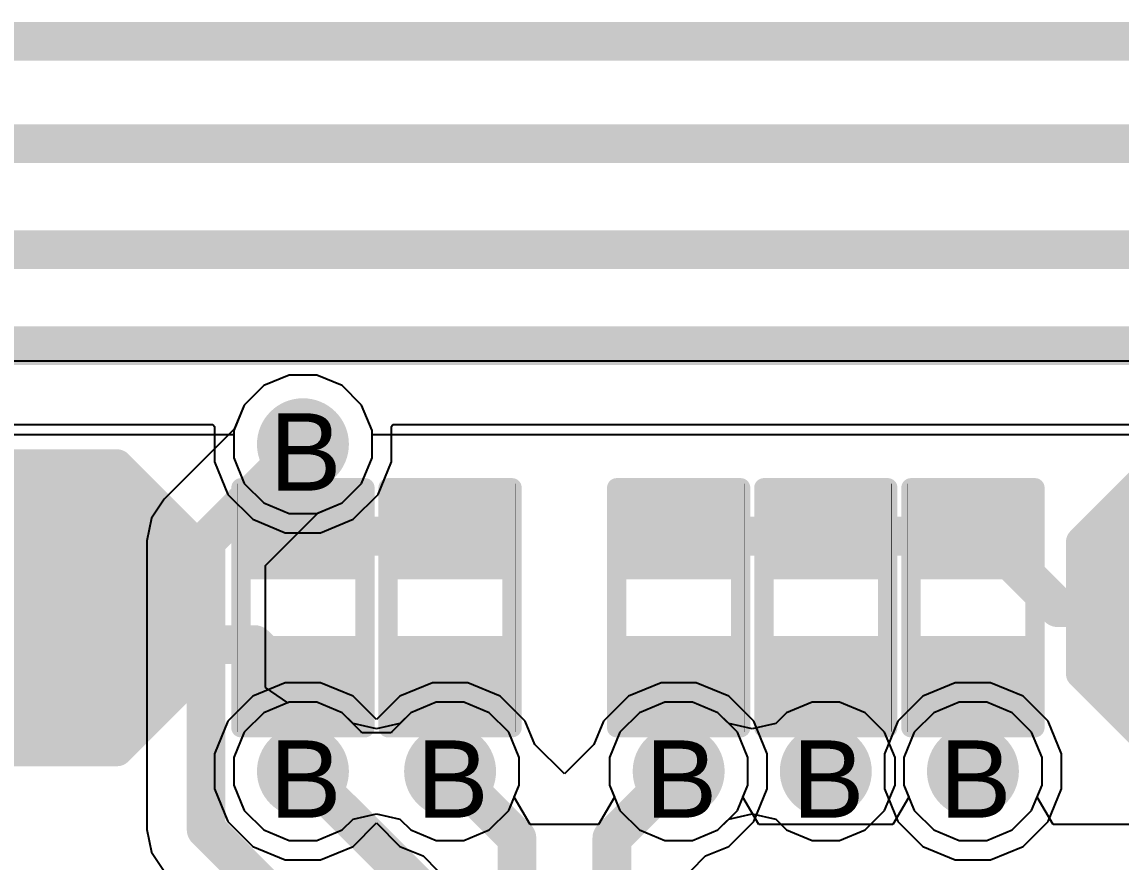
# Model space of a CAD drawing. Header units: inches. Extents: x 0 to 5379, y 0 to 5429.
# Drawn here: x 77.89 to 85.1, y 74.23 to 79.75 of the extents above; entities that cross this region are included whole.
import ezdxf

# ---------------------------------------------------------------- set-up
doc = ezdxf.new("R2010")
doc.units = ezdxf.units.IN
for name, color, linetype in [('Bottom Layer', 5, 'Continuous'), ('Bottom Solder', 6, 'Continuous'), ('Drill Drawing', 1, 'Continuous'), ('GND01', 16, 'Continuous'), ('GND02', 76, 'Continuous'), ('PWR', 156, 'Continuous'), ('SIG 01', 90, 'Continuous'), ('Top Layer', 1, 'Continuous'), ('Top Overlay', 2, 'Continuous'), ('Top Paste', 8, 'Continuous'), ('Top Solder', 216, 'Continuous'), ('Via Holes', 16, 'Continuous')]:
    doc.layers.add(name, color=color, linetype=linetype)
doc.styles.add('Arial', font='', dxfattribs={"height": 0.2})
doc.styles.get('Arial').set_extended_font_data('Arial')

# ---------------------------------------------------------------- blocks, each defined once
blk = doc.blocks.new('T__________181')
at = {"layer": 'Top Layer'}
blk.add_hatch(color=1, dxfattribs=at).paths.add_polyline_path([(0.381, 0.762), (-0.381, 0.762), (-0.762, 0.381), (-0.762, -0.381), (-0.381, -0.762), (0.381, -0.762), (0.762, -0.381), (0.762, 0.381)])
at = {"layer": 'Top Paste'}
blk.add_hatch(color=8, dxfattribs=at).paths.add_polyline_path([(0.381, 0.762), (-0.381, 0.762), (-0.762, 0.381), (-0.762, -0.381), (-0.381, -0.762), (0.381, -0.762), (0.762, -0.381), (0.762, 0.381)])
at = {"layer": 'Top Solder'}
blk.add_hatch(color=216, dxfattribs=at).paths.add_polyline_path([(0.4318, 0.8636), (-0.4318, 0.8636), (-0.8636, 0.4318), (-0.8636, -0.4318), (-0.4318, -0.8636), (0.4318, -0.8636), (0.8636, -0.4318), (0.8636, 0.4318)])
at = {"layer": 'Top Overlay'}
for points in [[(-0.9398, 0.4318, 0.2, 0.2, 0), (-0.4318, 0.9398, 0.2, 0.2, 0)], [(0.4318, 0.9398, 0.2, 0.2, 0), (-0.4318, 0.9398, 0.2, 0.2, 0)], [(0.9398, 0.4318, 0.2, 0.2, 0), (0.4318, 0.9398, 0.2, 0.2, 0)], [(-0.9398, -0.4318, 0.2, 0.2, 0), (-0.9398, 0.4318, 0.2, 0.2, 0)], [(0.9398, -0.4318, 0.2, 0.2, 0), (0.9398, 0.4318, 0.2, 0.2, 0)], [(-0.4318, -0.9398, 0.2, 0.2, 0), (-0.9398, -0.4318, 0.2, 0.2, 0)], [(0.4318, -0.9398, 0.2, 0.2, 0), (0.9398, -0.4318, 0.2, 0.2, 0)], [(0.4318, -0.9398, 0.2, 0.2, 0), (-0.4318, -0.9398, 0.2, 0.2, 0)]]:
    blk.add_lwpolyline(points, format="xyseb", dxfattribs=at)
for points in [[(-0.4818, 0.9398, 0.1, 0.1, 1), (-0.3818, 0.9398, 0.1, 0.1, 1)], [(-0.4818, 0.9398, 0.1, 0.1, 1), (-0.3818, 0.9398, 0.1, 0.1, 1)], [(0.3818, 0.9398, 0.1, 0.1, 1), (0.4818, 0.9398, 0.1, 0.1, 1)], [(0.3818, 0.9398, 0.1, 0.1, 1), (0.4818, 0.9398, 0.1, 0.1, 1)], [(-0.9898, 0.4318, 0.1, 0.1, 1), (-0.8898, 0.4318, 0.1, 0.1, 1)], [(-0.9898, 0.4318, 0.1, 0.1, 1), (-0.8898, 0.4318, 0.1, 0.1, 1)], [(0.8898, 0.4318, 0.1, 0.1, 1), (0.9898, 0.4318, 0.1, 0.1, 1)], [(0.8898, 0.4318, 0.1, 0.1, 1), (0.9898, 0.4318, 0.1, 0.1, 1)], [(-0.9898, -0.4318, 0.1, 0.1, 1), (-0.8898, -0.4318, 0.1, 0.1, 1)], [(-0.9898, -0.4318, 0.1, 0.1, 1), (-0.8898, -0.4318, 0.1, 0.1, 1)], [(0.8898, -0.4318, 0.1, 0.1, 1), (0.9898, -0.4318, 0.1, 0.1, 1)], [(0.8898, -0.4318, 0.1, 0.1, 1), (0.9898, -0.4318, 0.1, 0.1, 1)], [(-0.4818, -0.9398, 0.1, 0.1, 1), (-0.3818, -0.9398, 0.1, 0.1, 1)], [(-0.4818, -0.9398, 0.1, 0.1, 1), (-0.3818, -0.9398, 0.1, 0.1, 1)], [(0.3818, -0.9398, 0.1, 0.1, 1), (0.4818, -0.9398, 0.1, 0.1, 1)], [(0.3818, -0.9398, 0.1, 0.1, 1), (0.4818, -0.9398, 0.1, 0.1, 1)]]:
    blk.add_lwpolyline(points, format="xyseb", close=True, dxfattribs=at)
blk = doc.blocks.new('T__________183')
at = {"layer": 'Top Layer'}
blk.add_hatch(color=1, dxfattribs=at).paths.add_polyline_path([(0.381, 0.762), (-0.381, 0.762), (-0.762, 0.381), (-0.762, -0.381), (-0.381, -0.762), (0.381, -0.762), (0.762, -0.381), (0.762, 0.381)])
at = {"layer": 'Top Paste'}
blk.add_hatch(color=8, dxfattribs=at).paths.add_polyline_path([(0.381, 0.762), (-0.381, 0.762), (-0.762, 0.381), (-0.762, -0.381), (-0.381, -0.762), (0.381, -0.762), (0.762, -0.381), (0.762, 0.381)])
at = {"layer": 'Top Solder'}
blk.add_hatch(color=216, dxfattribs=at).paths.add_polyline_path([(0.4318, 0.8636), (-0.4318, 0.8636), (-0.8636, 0.4318), (-0.8636, -0.4318), (-0.4318, -0.8636), (0.4318, -0.8636), (0.8636, -0.4318), (0.8636, 0.4318)])
at = {"layer": 'Top Overlay'}
for points in [[(-0.4318, 0.9398, 0.2, 0.2, 0), (-0.9398, 0.4318, 0.2, 0.2, 0)], [(-0.4318, 0.9398, 0.2, 0.2, 0), (0.4318, 0.9398, 0.2, 0.2, 0)], [(0.4318, 0.9398, 0.2, 0.2, 0), (0.9398, 0.4318, 0.2, 0.2, 0)], [(-0.9398, 0.4318, 0.2, 0.2, 0), (-0.9398, -0.4318, 0.2, 0.2, 0)], [(0.9398, 0.4318, 0.2, 0.2, 0), (0.9398, -0.4318, 0.2, 0.2, 0)], [(-0.9398, -0.4318, 0.2, 0.2, 0), (-0.4318, -0.9398, 0.2, 0.2, 0)], [(0.9398, -0.4318, 0.2, 0.2, 0), (0.4318, -0.9398, 0.2, 0.2, 0)], [(-0.4318, -0.9398, 0.2, 0.2, 0), (0.4318, -0.9398, 0.2, 0.2, 0)]]:
    blk.add_lwpolyline(points, format="xyseb", dxfattribs=at)
for points in [[(-0.4818, 0.9398, 0.1, 0.1, 1), (-0.3818, 0.9398, 0.1, 0.1, 1)], [(-0.4818, 0.9398, 0.1, 0.1, 1), (-0.3818, 0.9398, 0.1, 0.1, 1)], [(0.3818, 0.9398, 0.1, 0.1, 1), (0.4818, 0.9398, 0.1, 0.1, 1)], [(0.3818, 0.9398, 0.1, 0.1, 1), (0.4818, 0.9398, 0.1, 0.1, 1)], [(-0.9898, 0.4318, 0.1, 0.1, 1), (-0.8898, 0.4318, 0.1, 0.1, 1)], [(-0.9898, 0.4318, 0.1, 0.1, 1), (-0.8898, 0.4318, 0.1, 0.1, 1)], [(0.8898, 0.4318, 0.1, 0.1, 1), (0.9898, 0.4318, 0.1, 0.1, 1)], [(0.8898, 0.4318, 0.1, 0.1, 1), (0.9898, 0.4318, 0.1, 0.1, 1)], [(-0.9898, -0.4318, 0.1, 0.1, 1), (-0.8898, -0.4318, 0.1, 0.1, 1)], [(-0.9898, -0.4318, 0.1, 0.1, 1), (-0.8898, -0.4318, 0.1, 0.1, 1)], [(0.8898, -0.4318, 0.1, 0.1, 1), (0.9898, -0.4318, 0.1, 0.1, 1)], [(0.8898, -0.4318, 0.1, 0.1, 1), (0.9898, -0.4318, 0.1, 0.1, 1)], [(-0.4818, -0.9398, 0.1, 0.1, 1), (-0.3818, -0.9398, 0.1, 0.1, 1)], [(-0.4818, -0.9398, 0.1, 0.1, 1), (-0.3818, -0.9398, 0.1, 0.1, 1)], [(0.3818, -0.9398, 0.1, 0.1, 1), (0.4818, -0.9398, 0.1, 0.1, 1)], [(0.3818, -0.9398, 0.1, 0.1, 1), (0.4818, -0.9398, 0.1, 0.1, 1)]]:
    blk.add_lwpolyline(points, format="xyseb", close=True, dxfattribs=at)
blk = doc.blocks.new('R___0402_631')
at = {"layer": 'Top Layer'}
for points in [[(-0.6985, -0.3175), (-0.6985, 0.3175), (-0.2413, 0.3175), (-0.2413, -0.3175)], [(0.2413, -0.3175), (0.2413, 0.3175), (0.6985, 0.3175), (0.6985, -0.3175)]]:
    blk.add_hatch(color=1, dxfattribs=at).paths.add_polyline_path(points)
at = {"layer": 'Top Paste'}
for points in [[(-0.6985, -0.3175), (-0.6985, 0.3175), (-0.2413, 0.3175), (-0.2413, -0.3175)], [(0.2413, -0.3175), (0.2413, 0.3175), (0.6985, 0.3175), (0.6985, -0.3175)]]:
    blk.add_hatch(color=8, dxfattribs=at).paths.add_polyline_path(points)
at = {"layer": 'Top Solder'}
for points in [[(-0.7535, -0.3725), (-0.7535, 0.3725), (-0.1863, 0.3725), (-0.1863, -0.3725)], [(0.1863, -0.3725), (0.1863, 0.3725), (0.7535, 0.3725), (0.7535, -0.3725)]]:
    blk.add_hatch(color=216, dxfattribs=at).paths.add_polyline_path(points)
at = {"layer": 'Top Overlay'}
for points in [[(-0.7874, -0.4064, 0.127, 0.127, 0), (-0.7874, 0.4064, 0.127, 0.127, 0)], [(0.7874, 0.4064, 0.127, 0.127, 0), (-0.7874, 0.4064, 0.127, 0.127, 0)], [(0.7874, -0.4064, 0.127, 0.127, 0), (0.7874, 0.4064, 0.127, 0.127, 0)], [(0.7874, -0.4064, 0.127, 0.127, 0), (-0.7874, -0.4064, 0.127, 0.127, 0)], [(0.8128, -0.4318, 0.00323, 0.00323, 0), (-0.8128, -0.4318, 0.00323, 0.00323, 0)]]:
    blk.add_lwpolyline(points, format="xyseb", dxfattribs=at)
for points in [[(-0.8191, 0.4064, 0.0635, 0.0635, 1), (-0.7556, 0.4064, 0.0635, 0.0635, 1)], [(-0.8191, 0.4064, 0.0635, 0.0635, 1), (-0.7556, 0.4064, 0.0635, 0.0635, 1)], [(0.7556, 0.4064, 0.0635, 0.0635, 1), (0.8191, 0.4064, 0.0635, 0.0635, 1)], [(0.7556, 0.4064, 0.0635, 0.0635, 1), (0.8191, 0.4064, 0.0635, 0.0635, 1)], [(-0.8191, -0.4064, 0.0635, 0.0635, 1), (-0.7556, -0.4064, 0.0635, 0.0635, 1)], [(-0.8191, -0.4064, 0.0635, 0.0635, 1), (-0.7556, -0.4064, 0.0635, 0.0635, 1)], [(0.7556, -0.4064, 0.0635, 0.0635, 1), (0.8191, -0.4064, 0.0635, 0.0635, 1)], [(0.7556, -0.4064, 0.0635, 0.0635, 1), (0.8191, -0.4064, 0.0635, 0.0635, 1)], [(-0.8136, -0.4318, 0.00161, 0.00161, 1), (-0.812, -0.4318, 0.00161, 0.00161, 1)], [(0.812, -0.4318, 0.00161, 0.00161, 1), (0.8136, -0.4318, 0.00161, 0.00161, 1)]]:
    blk.add_lwpolyline(points, format="xyseb", close=True, dxfattribs=at)
blk = doc.blocks.new('R___0402_632')
at = {"layer": 'Top Layer'}
for points in [[(-0.6985, -0.3175), (-0.6985, 0.3175), (-0.2413, 0.3175), (-0.2413, -0.3175)], [(0.2413, -0.3175), (0.2413, 0.3175), (0.6985, 0.3175), (0.6985, -0.3175)]]:
    blk.add_hatch(color=1, dxfattribs=at).paths.add_polyline_path(points)
at = {"layer": 'Top Paste'}
for points in [[(-0.6985, -0.3175), (-0.6985, 0.3175), (-0.2413, 0.3175), (-0.2413, -0.3175)], [(0.2413, -0.3175), (0.2413, 0.3175), (0.6985, 0.3175), (0.6985, -0.3175)]]:
    blk.add_hatch(color=8, dxfattribs=at).paths.add_polyline_path(points)
at = {"layer": 'Top Solder'}
for points in [[(-0.7535, -0.3725), (-0.7535, 0.3725), (-0.1863, 0.3725), (-0.1863, -0.3725)], [(0.1863, -0.3725), (0.1863, 0.3725), (0.7535, 0.3725), (0.7535, -0.3725)]]:
    blk.add_hatch(color=216, dxfattribs=at).paths.add_polyline_path(points)
at = {"layer": 'Top Overlay'}
for points in [[(-0.7874, 0.4064, 0.127, 0.127, 0), (-0.7874, -0.4064, 0.127, 0.127, 0)], [(-0.7874, 0.4064, 0.127, 0.127, 0), (0.7874, 0.4064, 0.127, 0.127, 0)], [(0.7874, 0.4064, 0.127, 0.127, 0), (0.7874, -0.4064, 0.127, 0.127, 0)], [(-0.7874, -0.4064, 0.127, 0.127, 0), (0.7874, -0.4064, 0.127, 0.127, 0)], [(-0.8128, -0.4318, 0.00323, 0.00323, 0), (0.8128, -0.4318, 0.00323, 0.00323, 0)]]:
    blk.add_lwpolyline(points, format="xyseb", dxfattribs=at)
for points in [[(-0.8191, 0.4064, 0.0635, 0.0635, 1), (-0.7556, 0.4064, 0.0635, 0.0635, 1)], [(-0.8191, 0.4064, 0.0635, 0.0635, 1), (-0.7556, 0.4064, 0.0635, 0.0635, 1)], [(0.7556, 0.4064, 0.0635, 0.0635, 1), (0.8191, 0.4064, 0.0635, 0.0635, 1)], [(0.7556, 0.4064, 0.0635, 0.0635, 1), (0.8191, 0.4064, 0.0635, 0.0635, 1)], [(-0.8191, -0.4064, 0.0635, 0.0635, 1), (-0.7556, -0.4064, 0.0635, 0.0635, 1)], [(-0.8191, -0.4064, 0.0635, 0.0635, 1), (-0.7556, -0.4064, 0.0635, 0.0635, 1)], [(0.7556, -0.4064, 0.0635, 0.0635, 1), (0.8191, -0.4064, 0.0635, 0.0635, 1)], [(0.7556, -0.4064, 0.0635, 0.0635, 1), (0.8191, -0.4064, 0.0635, 0.0635, 1)], [(-0.8136, -0.4318, 0.00161, 0.00161, 1), (-0.812, -0.4318, 0.00161, 0.00161, 1)], [(0.812, -0.4318, 0.00161, 0.00161, 1), (0.8136, -0.4318, 0.00161, 0.00161, 1)]]:
    blk.add_lwpolyline(points, format="xyseb", close=True, dxfattribs=at)
blk = doc.blocks.new('R___0402_637')
at = {"layer": 'Top Layer'}
for points in [[(-0.6985, -0.3175), (-0.6985, 0.3175), (-0.2413, 0.3175), (-0.2413, -0.3175)], [(0.2413, -0.3175), (0.2413, 0.3175), (0.6985, 0.3175), (0.6985, -0.3175)]]:
    blk.add_hatch(color=1, dxfattribs=at).paths.add_polyline_path(points)
at = {"layer": 'Top Paste'}
for points in [[(-0.6985, -0.3175), (-0.6985, 0.3175), (-0.2413, 0.3175), (-0.2413, -0.3175)], [(0.2413, -0.3175), (0.2413, 0.3175), (0.6985, 0.3175), (0.6985, -0.3175)]]:
    blk.add_hatch(color=8, dxfattribs=at).paths.add_polyline_path(points)
at = {"layer": 'Top Solder'}
for points in [[(-0.7535, -0.3725), (-0.7535, 0.3725), (-0.1863, 0.3725), (-0.1863, -0.3725)], [(0.1863, -0.3725), (0.1863, 0.3725), (0.7535, 0.3725), (0.7535, -0.3725)]]:
    blk.add_hatch(color=216, dxfattribs=at).paths.add_polyline_path(points)
at = {"layer": 'Top Overlay'}
for points in [[(-0.7874, 0.4064, 0.127, 0.127, 0), (-0.7874, -0.4064, 0.127, 0.127, 0)], [(-0.7874, 0.4064, 0.127, 0.127, 0), (0.7874, 0.4064, 0.127, 0.127, 0)], [(0.7874, 0.4064, 0.127, 0.127, 0), (0.7874, -0.4064, 0.127, 0.127, 0)], [(-0.7874, -0.4064, 0.127, 0.127, 0), (0.7874, -0.4064, 0.127, 0.127, 0)], [(-0.8128, -0.4318, 0.00323, 0.00323, 0), (0.8128, -0.4318, 0.00323, 0.00323, 0)]]:
    blk.add_lwpolyline(points, format="xyseb", dxfattribs=at)
for points in [[(-0.8191, 0.4064, 0.0635, 0.0635, 1), (-0.7556, 0.4064, 0.0635, 0.0635, 1)], [(-0.8191, 0.4064, 0.0635, 0.0635, 1), (-0.7556, 0.4064, 0.0635, 0.0635, 1)], [(0.7556, 0.4064, 0.0635, 0.0635, 1), (0.8191, 0.4064, 0.0635, 0.0635, 1)], [(0.7556, 0.4064, 0.0635, 0.0635, 1), (0.8191, 0.4064, 0.0635, 0.0635, 1)], [(-0.8191, -0.4064, 0.0635, 0.0635, 1), (-0.7556, -0.4064, 0.0635, 0.0635, 1)], [(-0.8191, -0.4064, 0.0635, 0.0635, 1), (-0.7556, -0.4064, 0.0635, 0.0635, 1)], [(0.7556, -0.4064, 0.0635, 0.0635, 1), (0.8191, -0.4064, 0.0635, 0.0635, 1)], [(0.7556, -0.4064, 0.0635, 0.0635, 1), (0.8191, -0.4064, 0.0635, 0.0635, 1)], [(-0.8136, -0.4318, 0.00161, 0.00161, 1), (-0.812, -0.4318, 0.00161, 0.00161, 1)], [(0.812, -0.4318, 0.00161, 0.00161, 1), (0.8136, -0.4318, 0.00161, 0.00161, 1)]]:
    blk.add_lwpolyline(points, format="xyseb", close=True, dxfattribs=at)
blk = doc.blocks.new('R___0402_641')
at = {"layer": 'Top Layer'}
for points in [[(-0.6985, -0.3175), (-0.6985, 0.3175), (-0.2413, 0.3175), (-0.2413, -0.3175)], [(0.2413, -0.3175), (0.2413, 0.3175), (0.6985, 0.3175), (0.6985, -0.3175)]]:
    blk.add_hatch(color=1, dxfattribs=at).paths.add_polyline_path(points)
at = {"layer": 'Top Paste'}
for points in [[(-0.6985, -0.3175), (-0.6985, 0.3175), (-0.2413, 0.3175), (-0.2413, -0.3175)], [(0.2413, -0.3175), (0.2413, 0.3175), (0.6985, 0.3175), (0.6985, -0.3175)]]:
    blk.add_hatch(color=8, dxfattribs=at).paths.add_polyline_path(points)
at = {"layer": 'Top Solder'}
for points in [[(-0.7535, -0.3725), (-0.7535, 0.3725), (-0.1863, 0.3725), (-0.1863, -0.3725)], [(0.1863, -0.3725), (0.1863, 0.3725), (0.7535, 0.3725), (0.7535, -0.3725)]]:
    blk.add_hatch(color=216, dxfattribs=at).paths.add_polyline_path(points)
at = {"layer": 'Top Overlay'}
for points in [[(-0.7874, 0.4064, 0.127, 0.127, 0), (-0.7874, -0.4064, 0.127, 0.127, 0)], [(-0.7874, 0.4064, 0.127, 0.127, 0), (0.7874, 0.4064, 0.127, 0.127, 0)], [(0.7874, 0.4064, 0.127, 0.127, 0), (0.7874, -0.4064, 0.127, 0.127, 0)], [(-0.7874, -0.4064, 0.127, 0.127, 0), (0.7874, -0.4064, 0.127, 0.127, 0)], [(-0.8128, -0.4318, 0.00323, 0.00323, 0), (0.8128, -0.4318, 0.00323, 0.00323, 0)]]:
    blk.add_lwpolyline(points, format="xyseb", dxfattribs=at)
for points in [[(-0.8191, 0.4064, 0.0635, 0.0635, 1), (-0.7556, 0.4064, 0.0635, 0.0635, 1)], [(-0.8191, 0.4064, 0.0635, 0.0635, 1), (-0.7556, 0.4064, 0.0635, 0.0635, 1)], [(0.7556, 0.4064, 0.0635, 0.0635, 1), (0.8191, 0.4064, 0.0635, 0.0635, 1)], [(0.7556, 0.4064, 0.0635, 0.0635, 1), (0.8191, 0.4064, 0.0635, 0.0635, 1)], [(-0.8191, -0.4064, 0.0635, 0.0635, 1), (-0.7556, -0.4064, 0.0635, 0.0635, 1)], [(-0.8191, -0.4064, 0.0635, 0.0635, 1), (-0.7556, -0.4064, 0.0635, 0.0635, 1)], [(0.7556, -0.4064, 0.0635, 0.0635, 1), (0.8191, -0.4064, 0.0635, 0.0635, 1)], [(0.7556, -0.4064, 0.0635, 0.0635, 1), (0.8191, -0.4064, 0.0635, 0.0635, 1)], [(-0.8136, -0.4318, 0.00161, 0.00161, 1), (-0.812, -0.4318, 0.00161, 0.00161, 1)], [(0.812, -0.4318, 0.00161, 0.00161, 1), (0.8136, -0.4318, 0.00161, 0.00161, 1)]]:
    blk.add_lwpolyline(points, format="xyseb", close=True, dxfattribs=at)
blk = doc.blocks.new('R___0402_643')
at = {"layer": 'Top Layer'}
for points in [[(-0.6985, -0.3175), (-0.6985, 0.3175), (-0.2413, 0.3175), (-0.2413, -0.3175)], [(0.2413, -0.3175), (0.2413, 0.3175), (0.6985, 0.3175), (0.6985, -0.3175)]]:
    blk.add_hatch(color=1, dxfattribs=at).paths.add_polyline_path(points)
at = {"layer": 'Top Paste'}
for points in [[(-0.6985, -0.3175), (-0.6985, 0.3175), (-0.2413, 0.3175), (-0.2413, -0.3175)], [(0.2413, -0.3175), (0.2413, 0.3175), (0.6985, 0.3175), (0.6985, -0.3175)]]:
    blk.add_hatch(color=8, dxfattribs=at).paths.add_polyline_path(points)
at = {"layer": 'Top Solder'}
for points in [[(-0.7535, -0.3725), (-0.7535, 0.3725), (-0.1863, 0.3725), (-0.1863, -0.3725)], [(0.1863, -0.3725), (0.1863, 0.3725), (0.7535, 0.3725), (0.7535, -0.3725)]]:
    blk.add_hatch(color=216, dxfattribs=at).paths.add_polyline_path(points)
at = {"layer": 'Top Overlay'}
for points in [[(-0.7874, -0.4064, 0.127, 0.127, 0), (-0.7874, 0.4064, 0.127, 0.127, 0)], [(0.7874, 0.4064, 0.127, 0.127, 0), (-0.7874, 0.4064, 0.127, 0.127, 0)], [(0.7874, -0.4064, 0.127, 0.127, 0), (0.7874, 0.4064, 0.127, 0.127, 0)], [(0.7874, -0.4064, 0.127, 0.127, 0), (-0.7874, -0.4064, 0.127, 0.127, 0)], [(0.8128, -0.4318, 0.00323, 0.00323, 0), (-0.8128, -0.4318, 0.00323, 0.00323, 0)]]:
    blk.add_lwpolyline(points, format="xyseb", dxfattribs=at)
for points in [[(-0.8191, 0.4064, 0.0635, 0.0635, 1), (-0.7556, 0.4064, 0.0635, 0.0635, 1)], [(-0.8191, 0.4064, 0.0635, 0.0635, 1), (-0.7556, 0.4064, 0.0635, 0.0635, 1)], [(0.7556, 0.4064, 0.0635, 0.0635, 1), (0.8191, 0.4064, 0.0635, 0.0635, 1)], [(0.7556, 0.4064, 0.0635, 0.0635, 1), (0.8191, 0.4064, 0.0635, 0.0635, 1)], [(-0.8191, -0.4064, 0.0635, 0.0635, 1), (-0.7556, -0.4064, 0.0635, 0.0635, 1)], [(-0.8191, -0.4064, 0.0635, 0.0635, 1), (-0.7556, -0.4064, 0.0635, 0.0635, 1)], [(0.7556, -0.4064, 0.0635, 0.0635, 1), (0.8191, -0.4064, 0.0635, 0.0635, 1)], [(0.7556, -0.4064, 0.0635, 0.0635, 1), (0.8191, -0.4064, 0.0635, 0.0635, 1)], [(-0.8136, -0.4318, 0.00161, 0.00161, 1), (-0.812, -0.4318, 0.00161, 0.00161, 1)], [(0.812, -0.4318, 0.00161, 0.00161, 1), (0.8136, -0.4318, 0.00161, 0.00161, 1)]]:
    blk.add_lwpolyline(points, format="xyseb", close=True, dxfattribs=at)

msp = doc.modelspace()

# ---------------------------------------------------------------- hatches: boundary and pattern name
at = {"layer": 'Bottom Layer'}
h = msp.add_hatch(color=5, dxfattribs=at)
edge = h.paths.add_edge_path()
edge.add_arc((79.7306, 76.9752), 0.2, 0, 360)
h = msp.add_hatch(color=5, dxfattribs=at)
edge = h.paths.add_edge_path()
edge.add_arc((79.7306, 74.8284), 0.2, 0, 360)
h = msp.add_hatch(color=5, dxfattribs=at)
edge = h.paths.add_edge_path()
edge.add_arc((80.6958, 74.8284), 0.2, 0, 360)
h = msp.add_hatch(color=5, dxfattribs=at)
edge = h.paths.add_edge_path()
edge.add_arc((82.1954, 74.8284), 0.2, 0, 360)
h = msp.add_hatch(color=5, dxfattribs=at)
edge = h.paths.add_edge_path()
edge.add_arc((83.1606, 74.8284), 0.2, 0, 360)
h = msp.add_hatch(color=5, dxfattribs=at)
edge = h.paths.add_edge_path()
edge.add_arc((84.1258, 74.8284), 0.2, 0, 360)
at = {"layer": 'Bottom Solder'}
h = msp.add_hatch(color=6, dxfattribs=at)
edge = h.paths.add_edge_path()
edge.add_arc((79.7306, 76.9752), 0.3016, 0, 360)
h = msp.add_hatch(color=6, dxfattribs=at)
edge = h.paths.add_edge_path()
edge.add_arc((79.7306, 74.8284), 0.3016, 0, 360)
h = msp.add_hatch(color=6, dxfattribs=at)
edge = h.paths.add_edge_path()
edge.add_arc((80.6958, 74.8284), 0.3016, 0, 360)
h = msp.add_hatch(color=6, dxfattribs=at)
edge = h.paths.add_edge_path()
edge.add_arc((82.1954, 74.8284), 0.3016, 0, 360)
h = msp.add_hatch(color=6, dxfattribs=at)
edge = h.paths.add_edge_path()
edge.add_arc((83.1606, 74.8284), 0.3016, 0, 360)
h = msp.add_hatch(color=6, dxfattribs=at)
edge = h.paths.add_edge_path()
edge.add_arc((84.1258, 74.8284), 0.3016, 0, 360)
at = {"layer": 'GND01'}
h = msp.add_hatch(color=16, dxfattribs=at)
edge = h.paths.add_edge_path()
edge.add_arc((79.7306, 76.9752), 0.2, 0, 360)
h = msp.add_hatch(color=16, dxfattribs=at)
edge = h.paths.add_edge_path()
edge.add_arc((79.7306, 74.8284), 0.2, 0, 360)
h = msp.add_hatch(color=16, dxfattribs=at)
edge = h.paths.add_edge_path()
edge.add_arc((80.6958, 74.8284), 0.2, 0, 360)
h = msp.add_hatch(color=16, dxfattribs=at)
edge = h.paths.add_edge_path()
edge.add_arc((82.1954, 74.8284), 0.2, 0, 360)
h = msp.add_hatch(color=16, dxfattribs=at)
edge = h.paths.add_edge_path()
edge.add_arc((83.1606, 74.8284), 0.2, 0, 360)
h = msp.add_hatch(color=16, dxfattribs=at)
edge = h.paths.add_edge_path()
edge.add_arc((84.1258, 74.8284), 0.2, 0, 360)
at = {"layer": 'GND02'}
h = msp.add_hatch(color=76, dxfattribs=at)
edge = h.paths.add_edge_path()
edge.add_arc((79.7306, 76.9752), 0.2, 0, 360)
h = msp.add_hatch(color=76, dxfattribs=at)
edge = h.paths.add_edge_path()
edge.add_arc((79.7306, 74.8284), 0.2, 0, 360)
h = msp.add_hatch(color=76, dxfattribs=at)
edge = h.paths.add_edge_path()
edge.add_arc((80.6958, 74.8284), 0.2, 0, 360)
h = msp.add_hatch(color=76, dxfattribs=at)
edge = h.paths.add_edge_path()
edge.add_arc((82.1954, 74.8284), 0.2, 0, 360)
h = msp.add_hatch(color=76, dxfattribs=at)
edge = h.paths.add_edge_path()
edge.add_arc((83.1606, 74.8284), 0.2, 0, 360)
h = msp.add_hatch(color=76, dxfattribs=at)
edge = h.paths.add_edge_path()
edge.add_arc((84.1258, 74.8284), 0.2, 0, 360)
at = {"layer": 'PWR'}
h = msp.add_hatch(color=156, dxfattribs=at)
edge = h.paths.add_edge_path()
edge.add_arc((79.7306, 76.9752), 0.2, 0, 360)
h = msp.add_hatch(color=156, dxfattribs=at)
edge = h.paths.add_edge_path()
edge.add_arc((79.7306, 74.8284), 0.2, 0, 360)
h = msp.add_hatch(color=156, dxfattribs=at)
edge = h.paths.add_edge_path()
edge.add_arc((80.6958, 74.8284), 0.2, 0, 360)
h = msp.add_hatch(color=156, dxfattribs=at)
edge = h.paths.add_edge_path()
edge.add_arc((82.1954, 74.8284), 0.2, 0, 360)
h = msp.add_hatch(color=156, dxfattribs=at)
edge = h.paths.add_edge_path()
edge.add_arc((83.1606, 74.8284), 0.2, 0, 360)
h = msp.add_hatch(color=156, dxfattribs=at)
edge = h.paths.add_edge_path()
edge.add_arc((84.1258, 74.8284), 0.2, 0, 360)
at = {"layer": 'SIG 01'}
h = msp.add_hatch(color=90, dxfattribs=at)
edge = h.paths.add_edge_path()
edge.add_arc((79.7306, 76.9752), 0.2, 0, 360)
h = msp.add_hatch(color=90, dxfattribs=at)
edge = h.paths.add_edge_path()
edge.add_arc((79.7306, 74.8284), 0.2, 0, 360)
h = msp.add_hatch(color=90, dxfattribs=at)
edge = h.paths.add_edge_path()
edge.add_arc((80.6958, 74.8284), 0.2, 0, 360)
h = msp.add_hatch(color=90, dxfattribs=at)
edge = h.paths.add_edge_path()
edge.add_arc((82.1954, 74.8284), 0.2, 0, 360)
h = msp.add_hatch(color=90, dxfattribs=at)
edge = h.paths.add_edge_path()
edge.add_arc((83.1606, 74.8284), 0.2, 0, 360)
h = msp.add_hatch(color=90, dxfattribs=at)
edge = h.paths.add_edge_path()
edge.add_arc((84.1258, 74.8284), 0.2, 0, 360)
at = {"layer": 'Top Layer'}
h = msp.add_hatch(color=1, dxfattribs=at)
edge = h.paths.add_edge_path()
edge.add_arc((79.7306, 76.9752), 0.2, 0, 360)
h = msp.add_hatch(color=1, dxfattribs=at)
edge = h.paths.add_edge_path()
edge.add_arc((79.7306, 74.8284), 0.2, 0, 360)
h = msp.add_hatch(color=1, dxfattribs=at)
edge = h.paths.add_edge_path()
edge.add_arc((80.6958, 74.8284), 0.2, 0, 360)
h = msp.add_hatch(color=1, dxfattribs=at)
edge = h.paths.add_edge_path()
edge.add_arc((82.1954, 74.8284), 0.2, 0, 360)
h = msp.add_hatch(color=1, dxfattribs=at)
edge = h.paths.add_edge_path()
edge.add_arc((83.1606, 74.8284), 0.2, 0, 360)
h = msp.add_hatch(color=1, dxfattribs=at)
edge = h.paths.add_edge_path()
edge.add_arc((84.1258, 74.8284), 0.2, 0, 360)
at = {"layer": 'Top Solder'}
h = msp.add_hatch(color=216, dxfattribs=at)
edge = h.paths.add_edge_path()
edge.add_arc((79.7306, 76.9752), 0.3016, 0, 360)
h = msp.add_hatch(color=216, dxfattribs=at)
edge = h.paths.add_edge_path()
edge.add_arc((79.7306, 74.8284), 0.3016, 0, 360)
h = msp.add_hatch(color=216, dxfattribs=at)
edge = h.paths.add_edge_path()
edge.add_arc((80.6958, 74.8284), 0.3016, 0, 360)
h = msp.add_hatch(color=216, dxfattribs=at)
edge = h.paths.add_edge_path()
edge.add_arc((82.1954, 74.8284), 0.3016, 0, 360)
h = msp.add_hatch(color=216, dxfattribs=at)
edge = h.paths.add_edge_path()
edge.add_arc((83.1606, 74.8284), 0.3016, 0, 360)
h = msp.add_hatch(color=216, dxfattribs=at)
edge = h.paths.add_edge_path()
edge.add_arc((84.1258, 74.8284), 0.3016, 0, 360)
at = {"layer": 'Via Holes'}
h = msp.add_hatch(color=7, dxfattribs=at)
edge = h.paths.add_edge_path()
edge.add_arc((79.7306, 76.9752), 0.1, 0, 360)
h = msp.add_hatch(color=7, dxfattribs=at)
edge = h.paths.add_edge_path()
edge.add_arc((79.7306, 74.8284), 0.1, 0, 360)
h = msp.add_hatch(color=7, dxfattribs=at)
edge = h.paths.add_edge_path()
edge.add_arc((80.6958, 74.8284), 0.1, 0, 360)
h = msp.add_hatch(color=7, dxfattribs=at)
edge = h.paths.add_edge_path()
edge.add_arc((82.1954, 74.8284), 0.1, 0, 360)
h = msp.add_hatch(color=7, dxfattribs=at)
edge = h.paths.add_edge_path()
edge.add_arc((83.1606, 74.8284), 0.1, 0, 360)
h = msp.add_hatch(color=7, dxfattribs=at)
edge = h.paths.add_edge_path()
edge.add_arc((84.1258, 74.8284), 0.1, 0, 360)

# ---------------------------------------------------------------- linework, layer by layer
at = {"layer": 'Bottom Layer'}
for p, q in [((79.4734, 77.3601), (79.3457, 77.2324)), ((79.6403, 77.4292), (79.4734, 77.3601)), ((79.8209, 77.4292), (79.6403, 77.4292)), ((79.9878, 77.3601), (79.8209, 77.4292)), ((80.1155, 77.2324), (79.9878, 77.3601)), ((79.3457, 77.2324), (79.2802, 77.0742)), ((80.1846, 77.0655), (80.1155, 77.2324)), ((79.2802, 77.0742), (78.8209, 76.6149)), ((80.1846, 76.8849), (80.1846, 77.0655)), ((80.1155, 76.718), (80.1846, 76.8849)), ((79.9878, 76.5903), (80.1155, 76.718)), ((78.8209, 76.6149), (78.7367, 76.4889)), ((79.8296, 76.5248), (79.9878, 76.5903)), ((79.4841, 76.1793), (79.8296, 76.5248)), ((78.7367, 76.4889), (78.7071, 76.3402)), ((78.7071, 76.3402), (78.7071, 74.4474)), ((79.4841, 75.3777), (79.4841, 76.1793)), ((79.6319, 75.2789), (79.4841, 75.3777)), ((79.6403, 75.2824), (79.6319, 75.2789)), ((79.8209, 75.2824), (79.6403, 75.2824)), ((79.9878, 75.2133), (79.8209, 75.2824)), ((80.6055, 75.2824), (80.4386, 75.2133)), ((80.7861, 75.2824), (80.6055, 75.2824)), ((80.953, 75.2133), (80.7861, 75.2824)), ((82.1051, 75.2824), (81.9382, 75.2133)), ((82.2857, 75.2824), (82.1051, 75.2824)), ((82.4526, 75.2133), (82.2857, 75.2824)), ((84.0355, 75.2824), (83.8686, 75.2133)), ((84.2161, 75.2824), (84.0355, 75.2824)), ((84.383, 75.2133), (84.2161, 75.2824)), ((80.1155, 75.0856), (79.9878, 75.2133)), ((80.4386, 75.2133), (80.3109, 75.0856)), ((81.0807, 75.0856), (80.953, 75.2133)), ((81.9382, 75.2133), (81.8105, 75.0856)), ((82.5803, 75.0856), (82.4526, 75.2133)), ((83.8686, 75.2133), (83.7409, 75.0856)), ((84.5107, 75.0856), (84.383, 75.2133)), ((80.117, 75.082), (80.1155, 75.0856)), ((80.3094, 75.082), (80.117, 75.082)), ((80.3109, 75.0856), (80.3094, 75.082)), ((81.1498, 74.9187), (81.0807, 75.0856)), ((81.8105, 75.0856), (81.7414, 74.9187)), ((82.6494, 74.9187), (82.5803, 75.0856)), ((83.7409, 75.0856), (83.6718, 74.9187)), ((84.5798, 74.9187), (84.5107, 75.0856)), ((81.1498, 74.7381), (81.1498, 74.9187)), ((81.7414, 74.9187), (81.7414, 74.7381)), ((82.6494, 74.7381), (82.6494, 74.9187)), ((83.6718, 74.9187), (83.6718, 74.7381)), ((84.5798, 74.7381), (84.5798, 74.9187)), ((81.1167, 74.6581), (81.1498, 74.7381)), ((81.7414, 74.7381), (81.7746, 74.6581)), ((82.6163, 74.6581), (82.6494, 74.7381)), ((83.6718, 74.7381), (83.705, 74.6581)), ((84.5467, 74.6581), (84.5798, 74.7381)), ((81.222, 74.4803), (81.1167, 74.6581)), ((81.7746, 74.6581), (81.6692, 74.4803)), ((82.7216, 74.4803), (82.6163, 74.6581)), ((83.705, 74.6581), (83.5996, 74.4803)), ((84.652, 74.4803), (84.5467, 74.6581)), ((81.6692, 74.4803), (81.222, 74.4803)), ((83.5996, 74.4803), (82.7216, 74.4803)), ((85.2496, 74.4803), (84.652, 74.4803)), ((78.7071, 74.4474), (78.7367, 74.2987)), ((78.7367, 74.2987), (78.8209, 74.1727))]:
    msp.add_line(p, q, dxfattribs=at)
for points in [[(79.0956, 76.3402, 0.254, 0.254, 0), (79.7306, 76.9752, 0.254, 0.254, 0)], [(79.0956, 74.4474, 0.254, 0.254, 0), (79.0956, 76.3402, 0.254, 0.254, 0)], [(79.7306, 74.8284, 0.254, 0.254, 0), (80.4672, 74.0918, 0.254, 0.254, 0)], [(79.0956, 74.4474, 0.254, 0.254, 0), (80.1116, 73.4314, 0.254, 0.254, 0)]]:
    msp.add_lwpolyline(points, format="xyseb", dxfattribs=at)
for points in [[(79.6671, 76.9752, 0.127, 0.127, 1), (79.7941, 76.9752, 0.127, 0.127, 1)], [(79.0321, 76.3402, 0.127, 0.127, 1), (79.1591, 76.3402, 0.127, 0.127, 1)], [(79.0321, 76.3402, 0.127, 0.127, 1), (79.1591, 76.3402, 0.127, 0.127, 1)], [(79.6671, 74.8284, 0.127, 0.127, 1), (79.7941, 74.8284, 0.127, 0.127, 1)], [(79.0321, 74.4474, 0.127, 0.127, 1), (79.1591, 74.4474, 0.127, 0.127, 1)], [(79.0321, 74.4474, 0.127, 0.127, 1), (79.1591, 74.4474, 0.127, 0.127, 1)]]:
    msp.add_lwpolyline(points, format="xyseb", close=True, dxfattribs=at)
at = {"layer": 'GND01'}
for p, q in [((79.4734, 77.3601), (79.3457, 77.2324)), ((79.6403, 77.4292), (79.4734, 77.3601)), ((79.8209, 77.4292), (79.6403, 77.4292)), ((79.9878, 77.3601), (79.8209, 77.4292)), ((80.1155, 77.2324), (79.9878, 77.3601)), ((79.3457, 77.2324), (79.2766, 77.0655)), ((80.1846, 77.0655), (80.1155, 77.2324)), ((79.2766, 77.0655), (79.2766, 76.8849)), ((80.1846, 76.8849), (80.1846, 77.0655)), ((79.2766, 76.8849), (79.3457, 76.718)), ((80.1155, 76.718), (80.1846, 76.8849)), ((79.3457, 76.718), (79.4734, 76.5903)), ((79.9878, 76.5903), (80.1155, 76.718)), ((79.4734, 76.5903), (79.6403, 76.5212)), ((79.8209, 76.5212), (79.9878, 76.5903)), ((79.6403, 76.5212), (79.8209, 76.5212)), ((79.6403, 75.2824), (79.4734, 75.2133)), ((79.8209, 75.2824), (79.6403, 75.2824)), ((79.9878, 75.2133), (79.8209, 75.2824)), ((80.6055, 75.2824), (80.4386, 75.2133)), ((80.7861, 75.2824), (80.6055, 75.2824)), ((80.953, 75.2133), (80.7861, 75.2824)), ((82.1051, 75.2824), (81.9382, 75.2133)), ((82.2857, 75.2824), (82.1051, 75.2824)), ((82.4526, 75.2133), (82.2857, 75.2824)), ((84.0355, 75.2824), (83.8686, 75.2133)), ((84.2161, 75.2824), (84.0355, 75.2824)), ((84.383, 75.2133), (84.2161, 75.2824)), ((79.4734, 75.2133), (79.3457, 75.0856)), ((80.0593, 75.1418), (79.9878, 75.2133)), ((80.4386, 75.2133), (80.3671, 75.1418)), ((81.0807, 75.0856), (80.953, 75.2133)), ((81.9382, 75.2133), (81.8105, 75.0856)), ((82.5803, 75.0856), (82.4526, 75.2133)), ((83.8686, 75.2133), (83.7409, 75.0856)), ((84.5107, 75.0856), (84.383, 75.2133)), ((80.2132, 75.1074), (80.0593, 75.1418)), ((80.3671, 75.1418), (80.2132, 75.1074)), ((79.3457, 75.0856), (79.2766, 74.9187)), ((81.1498, 74.9187), (81.0807, 75.0856)), ((81.8105, 75.0856), (81.7414, 74.9187)), ((82.6494, 74.9187), (82.5803, 75.0856)), ((83.7409, 75.0856), (83.6718, 74.9187)), ((84.5798, 74.9187), (84.5107, 75.0856)), ((79.2766, 74.9187), (79.2766, 74.7381)), ((81.1498, 74.7381), (81.1498, 74.9187)), ((81.7414, 74.9187), (81.7414, 74.7381)), ((82.6494, 74.7381), (82.6494, 74.9187)), ((83.6718, 74.9187), (83.6718, 74.7381)), ((84.5798, 74.7381), (84.5798, 74.9187)), ((79.2766, 74.7381), (79.3457, 74.5712)), ((81.0807, 74.5712), (81.1498, 74.7381)), ((81.7414, 74.7381), (81.8105, 74.5712)), ((82.5803, 74.5712), (82.6494, 74.7381)), ((83.6718, 74.7381), (83.7409, 74.5712)), ((84.5107, 74.5712), (84.5798, 74.7381)), ((79.3457, 74.5712), (79.4734, 74.4435)), ((80.0593, 74.515), (80.2132, 74.5494)), ((80.2132, 74.5494), (80.3671, 74.515)), ((80.953, 74.4435), (81.0807, 74.5712)), ((81.8105, 74.5712), (81.9382, 74.4435)), ((82.4526, 74.4435), (82.5803, 74.5712)), ((83.7409, 74.5712), (83.8686, 74.4435)), ((84.383, 74.4435), (84.5107, 74.5712)), ((79.9878, 74.4435), (80.0593, 74.515)), ((80.3671, 74.515), (80.4386, 74.4435)), ((79.4734, 74.4435), (79.6403, 74.3744)), ((79.8209, 74.3744), (79.9878, 74.4435)), ((80.4386, 74.4435), (80.6055, 74.3744)), ((80.7861, 74.3744), (80.953, 74.4435)), ((81.9382, 74.4435), (82.1051, 74.3744)), ((82.2857, 74.3744), (82.4526, 74.4435)), ((83.8686, 74.4435), (84.0355, 74.3744)), ((84.2161, 74.3744), (84.383, 74.4435)), ((79.6403, 74.3744), (79.8209, 74.3744)), ((80.6055, 74.3744), (80.7861, 74.3744)), ((82.1051, 74.3744), (82.2857, 74.3744)), ((84.0355, 74.3744), (84.2161, 74.3744))]:
    msp.add_line(p, q, dxfattribs=at)
at = {"layer": 'GND02'}
for p, q in [((79.4734, 77.3601), (79.3457, 77.2324)), ((79.6403, 77.4292), (79.4734, 77.3601)), ((79.8209, 77.4292), (79.6403, 77.4292)), ((79.9878, 77.3601), (79.8209, 77.4292)), ((80.1155, 77.2324), (79.9878, 77.3601)), ((79.3457, 77.2324), (79.2766, 77.0655)), ((80.1846, 77.0655), (80.1155, 77.2324)), ((79.2766, 77.0655), (79.2766, 76.8849)), ((80.1846, 76.8849), (80.1846, 77.0655)), ((79.2766, 76.8849), (79.3457, 76.718)), ((80.1155, 76.718), (80.1846, 76.8849)), ((79.3457, 76.718), (79.4734, 76.5903)), ((79.9878, 76.5903), (80.1155, 76.718)), ((79.4734, 76.5903), (79.6403, 76.5212)), ((79.8209, 76.5212), (79.9878, 76.5903)), ((79.6403, 76.5212), (79.8209, 76.5212)), ((79.6403, 75.2824), (79.4734, 75.2133)), ((79.8209, 75.2824), (79.6403, 75.2824)), ((79.9878, 75.2133), (79.8209, 75.2824)), ((80.6055, 75.2824), (80.4386, 75.2133)), ((80.7861, 75.2824), (80.6055, 75.2824)), ((80.953, 75.2133), (80.7861, 75.2824)), ((82.1051, 75.2824), (81.9382, 75.2133)), ((82.2857, 75.2824), (82.1051, 75.2824)), ((82.4526, 75.2133), (82.2857, 75.2824)), ((84.0355, 75.2824), (83.8686, 75.2133)), ((84.2161, 75.2824), (84.0355, 75.2824)), ((84.383, 75.2133), (84.2161, 75.2824)), ((79.4734, 75.2133), (79.3457, 75.0856)), ((80.0593, 75.1418), (79.9878, 75.2133)), ((80.4386, 75.2133), (80.3671, 75.1418)), ((81.0807, 75.0856), (80.953, 75.2133)), ((81.9382, 75.2133), (81.8105, 75.0856)), ((82.5803, 75.0856), (82.4526, 75.2133)), ((83.8686, 75.2133), (83.7409, 75.0856)), ((84.5107, 75.0856), (84.383, 75.2133)), ((80.2132, 75.1074), (80.0593, 75.1418)), ((80.3671, 75.1418), (80.2132, 75.1074)), ((79.3457, 75.0856), (79.2766, 74.9187)), ((81.1498, 74.9187), (81.0807, 75.0856)), ((81.8105, 75.0856), (81.7414, 74.9187)), ((82.6494, 74.9187), (82.5803, 75.0856)), ((83.7409, 75.0856), (83.6718, 74.9187)), ((84.5798, 74.9187), (84.5107, 75.0856)), ((79.2766, 74.9187), (79.2766, 74.7381)), ((81.1498, 74.7381), (81.1498, 74.9187)), ((81.7414, 74.9187), (81.7414, 74.7381)), ((82.6494, 74.7381), (82.6494, 74.9187)), ((83.6718, 74.9187), (83.6718, 74.7381)), ((84.5798, 74.7381), (84.5798, 74.9187)), ((79.2766, 74.7381), (79.3457, 74.5712)), ((81.0807, 74.5712), (81.1498, 74.7381)), ((81.7414, 74.7381), (81.8105, 74.5712)), ((82.5803, 74.5712), (82.6494, 74.7381)), ((83.6718, 74.7381), (83.7409, 74.5712)), ((84.5107, 74.5712), (84.5798, 74.7381)), ((79.3457, 74.5712), (79.4734, 74.4435)), ((80.0593, 74.515), (80.2132, 74.5494)), ((80.2132, 74.5494), (80.3671, 74.515)), ((80.953, 74.4435), (81.0807, 74.5712)), ((81.8105, 74.5712), (81.9382, 74.4435)), ((82.4526, 74.4435), (82.5803, 74.5712)), ((83.7409, 74.5712), (83.8686, 74.4435)), ((84.383, 74.4435), (84.5107, 74.5712)), ((79.9878, 74.4435), (80.0593, 74.515)), ((80.3671, 74.515), (80.4386, 74.4435)), ((79.4734, 74.4435), (79.6403, 74.3744)), ((79.8209, 74.3744), (79.9878, 74.4435)), ((80.4386, 74.4435), (80.6055, 74.3744)), ((80.7861, 74.3744), (80.953, 74.4435)), ((81.9382, 74.4435), (82.1051, 74.3744)), ((82.2857, 74.3744), (82.4526, 74.4435)), ((83.8686, 74.4435), (84.0355, 74.3744)), ((84.2161, 74.3744), (84.383, 74.4435)), ((79.6403, 74.3744), (79.8209, 74.3744)), ((80.6055, 74.3744), (80.7861, 74.3744)), ((82.1051, 74.3744), (82.2857, 74.3744)), ((84.0355, 74.3744), (84.2161, 74.3744))]:
    msp.add_line(p, q, dxfattribs=at)
at = {"layer": 'PWR'}
for p, q in [((109.8221, 77.5208), (60.071, 77.5208)), ((77.1884, 77.0382), (79.2766, 77.0382)), ((79.2766, 77.0382), (79.2766, 76.8849)), ((80.1846, 76.8849), (80.1846, 77.0382)), ((80.1846, 77.0382), (103.4616, 77.0382)), ((79.2766, 76.8849), (79.3457, 76.718)), ((80.1155, 76.718), (80.1846, 76.8849)), ((79.3457, 76.718), (79.4734, 76.5903)), ((79.9878, 76.5903), (80.1155, 76.718)), ((79.4734, 76.5903), (79.6403, 76.5212)), ((79.8209, 76.5212), (79.9878, 76.5903)), ((79.6403, 76.5212), (79.8209, 76.5212)), ((79.6403, 75.2824), (79.4734, 75.2133)), ((79.8209, 75.2824), (79.6403, 75.2824)), ((79.9878, 75.2133), (79.8209, 75.2824)), ((80.6055, 75.2824), (80.4386, 75.2133)), ((80.7861, 75.2824), (80.6055, 75.2824)), ((80.953, 75.2133), (80.7861, 75.2824)), ((82.1051, 75.2824), (81.9382, 75.2133)), ((82.2857, 75.2824), (82.1051, 75.2824)), ((82.4526, 75.2133), (82.2857, 75.2824)), ((83.0703, 75.2824), (82.9034, 75.2133)), ((83.2509, 75.2824), (83.0703, 75.2824)), ((83.4178, 75.2133), (83.2509, 75.2824)), ((79.4734, 75.2133), (79.3457, 75.0856)), ((80.0593, 75.1418), (79.9878, 75.2133)), ((80.4386, 75.2133), (80.3671, 75.1418)), ((81.0807, 75.0856), (80.953, 75.2133)), ((81.9382, 75.2133), (81.8105, 75.0856)), ((82.5241, 75.1418), (82.4526, 75.2133)), ((82.9034, 75.2133), (82.8319, 75.1418)), ((83.5455, 75.0856), (83.4178, 75.2133)), ((80.2132, 75.1074), (80.0593, 75.1418)), ((80.3671, 75.1418), (80.2132, 75.1074)), ((82.678, 75.1074), (82.5241, 75.1418)), ((82.8319, 75.1418), (82.678, 75.1074)), ((79.3457, 75.0856), (79.2766, 74.9187)), ((81.1498, 74.9187), (81.0807, 75.0856)), ((81.8105, 75.0856), (81.7414, 74.9187)), ((83.6146, 74.9187), (83.5455, 75.0856)), ((79.2766, 74.9187), (79.2766, 74.7381)), ((81.1498, 74.7381), (81.1498, 74.9187)), ((81.7414, 74.9187), (81.7414, 74.7381)), ((83.6146, 74.7381), (83.6146, 74.9187)), ((79.2766, 74.7381), (79.3457, 74.5712)), ((81.0807, 74.5712), (81.1498, 74.7381)), ((81.7414, 74.7381), (81.8105, 74.5712)), ((83.5455, 74.5712), (83.6146, 74.7381)), ((79.3457, 74.5712), (79.4734, 74.4435)), ((80.0593, 74.515), (80.2132, 74.5494)), ((80.2132, 74.5494), (80.3671, 74.515)), ((80.953, 74.4435), (81.0807, 74.5712)), ((81.8105, 74.5712), (81.9382, 74.4435)), ((82.5241, 74.515), (82.678, 74.5494)), ((82.678, 74.5494), (82.8319, 74.515)), ((83.4178, 74.4435), (83.5455, 74.5712)), ((79.9878, 74.4435), (80.0593, 74.515)), ((80.3671, 74.515), (80.4386, 74.4435)), ((82.4526, 74.4435), (82.5241, 74.515)), ((82.8319, 74.515), (82.9034, 74.4435)), ((79.4734, 74.4435), (79.6403, 74.3744)), ((79.8209, 74.3744), (79.9878, 74.4435)), ((80.4386, 74.4435), (80.6055, 74.3744)), ((80.7861, 74.3744), (80.953, 74.4435)), ((81.9382, 74.4435), (82.1051, 74.3744)), ((82.2857, 74.3744), (82.4526, 74.4435)), ((82.9034, 74.4435), (83.0703, 74.3744)), ((83.2509, 74.3744), (83.4178, 74.4435)), ((79.6403, 74.3744), (79.8209, 74.3744)), ((80.6055, 74.3744), (80.7861, 74.3744)), ((82.1051, 74.3744), (82.2857, 74.3744)), ((83.0703, 74.3744), (83.2509, 74.3744))]:
    msp.add_line(p, q, dxfattribs=at)
at = {"layer": 'SIG 01'}
for p, q in [((77.5962, 77.1044), (79.1405, 77.1044)), ((79.1405, 77.1044), (79.1496, 77.0908)), ((79.1496, 77.0908), (79.1496, 76.8596)), ((80.3116, 77.0908), (80.3207, 77.1044)), ((80.3116, 76.8596), (80.3116, 77.0908)), ((80.3207, 77.1044), (95.3657, 77.1044)), ((79.1496, 76.8596), (79.2381, 76.6461)), ((80.2231, 76.6461), (80.3116, 76.8596)), ((79.2381, 76.6461), (79.4015, 76.4827)), ((80.0597, 76.4827), (80.2231, 76.6461)), ((79.4015, 76.4827), (79.615, 76.3942)), ((79.8462, 76.3942), (80.0597, 76.4827)), ((79.615, 76.3942), (79.8462, 76.3942)), ((79.615, 75.4094), (79.4015, 75.3209)), ((79.8462, 75.4094), (79.615, 75.4094)), ((80.0597, 75.3209), (79.8462, 75.4094)), ((80.5802, 75.4094), (80.3667, 75.3209)), ((80.8114, 75.4094), (80.5802, 75.4094)), ((81.0249, 75.3209), (80.8114, 75.4094)), ((82.0798, 75.4094), (81.8663, 75.3209)), ((82.311, 75.4094), (82.0798, 75.4094)), ((82.5245, 75.3209), (82.311, 75.4094)), ((84.0102, 75.4094), (83.7967, 75.3209)), ((84.2414, 75.4094), (84.0102, 75.4094)), ((84.4549, 75.3209), (84.2414, 75.4094)), ((79.4015, 75.3209), (79.2381, 75.1575)), ((80.2132, 75.1675), (80.0597, 75.3209)), ((80.3667, 75.3209), (80.2132, 75.1675)), ((81.1883, 75.1575), (81.0249, 75.3209)), ((81.8663, 75.3209), (81.7029, 75.1575)), ((82.688, 75.1575), (82.5245, 75.3209)), ((83.7967, 75.3209), (83.6333, 75.1575)), ((84.6184, 75.1575), (84.4549, 75.3209)), ((79.2381, 75.1575), (79.1496, 74.944)), ((81.2514, 75.0053), (81.1883, 75.1575)), ((81.7029, 75.1575), (81.6398, 75.0053)), ((82.7764, 74.944), (82.688, 75.1575)), ((83.6333, 75.1575), (83.5448, 74.944)), ((84.7068, 74.944), (84.6184, 75.1575)), ((81.4456, 74.8111), (81.2514, 75.0053)), ((81.6398, 75.0053), (81.4456, 74.8111)), ((79.1496, 74.944), (79.1496, 74.7128)), ((82.7764, 74.7128), (82.7764, 74.944)), ((83.5448, 74.944), (83.5448, 74.7128)), ((84.7068, 74.7128), (84.7068, 74.944)), ((79.1496, 74.7128), (79.2381, 74.4993)), ((82.688, 74.4993), (82.7764, 74.7128)), ((83.5448, 74.7128), (83.6333, 74.4993)), ((84.6184, 74.4993), (84.7068, 74.7128)), ((79.2381, 74.4993), (79.4015, 74.3359)), ((80.0597, 74.3359), (80.2132, 74.4893)), ((80.2132, 74.4893), (80.3667, 74.3359)), ((82.5245, 74.3359), (82.688, 74.4993)), ((83.6333, 74.4993), (83.7967, 74.3359)), ((84.4549, 74.3359), (84.6184, 74.4993)), ((79.4015, 74.3359), (79.615, 74.2474)), ((79.8462, 74.2474), (80.0597, 74.3359)), ((80.3667, 74.3359), (80.5189, 74.2728)), ((82.3723, 74.2728), (82.5245, 74.3359)), ((83.7967, 74.3359), (84.0102, 74.2474)), ((84.2414, 74.2474), (84.4549, 74.3359)), ((80.5189, 74.2728), (80.6162, 74.1755)), ((82.275, 74.1755), (82.3723, 74.2728)), ((79.615, 74.2474), (79.8462, 74.2474)), ((84.0102, 74.2474), (84.2414, 74.2474))]:
    msp.add_line(p, q, dxfattribs=at)
for points in [[(60.6324, 79.6194, 0.254, 0.254, 0), (97.4935, 79.6194, 0.254, 0.254, 0)], [(62.1069, 78.9471, 0.254, 0.254, 0), (96.1273, 78.9471, 0.254, 0.254, 0)], [(67.4562, 78.2512, 0.254, 0.254, 0), (95.8942, 78.2512, 0.254, 0.254, 0)], [(77.3816, 77.6224, 0.254, 0.254, 0), (95.5802, 77.6224, 0.254, 0.254, 0)], [(80.6958, 74.8284, 0.254, 0.254, 0), (81.1342, 74.39, 0.254, 0.254, 0)], [(81.757, 74.39, 0.254, 0.254, 0), (82.1954, 74.8284, 0.254, 0.254, 0)], [(81.1342, 70.7905, 0.254, 0.254, 0), (81.1342, 74.39, 0.254, 0.254, 0)], [(81.757, 70.5325, 0.254, 0.254, 0), (81.757, 74.39, 0.254, 0.254, 0)]]:
    msp.add_lwpolyline(points, format="xyseb", dxfattribs=at)
for points in [[(80.6323, 74.8284, 0.127, 0.127, 1), (80.7593, 74.8284, 0.127, 0.127, 1)], [(82.1319, 74.8284, 0.127, 0.127, 1), (82.2589, 74.8284, 0.127, 0.127, 1)], [(81.0707, 74.39, 0.127, 0.127, 1), (81.1977, 74.39, 0.127, 0.127, 1)], [(81.0707, 74.39, 0.127, 0.127, 1), (81.1977, 74.39, 0.127, 0.127, 1)], [(81.6935, 74.39, 0.127, 0.127, 1), (81.8205, 74.39, 0.127, 0.127, 1)], [(81.6935, 74.39, 0.127, 0.127, 1), (81.8205, 74.39, 0.127, 0.127, 1)]]:
    msp.add_lwpolyline(points, format="xyseb", close=True, dxfattribs=at)
at = {"layer": 'Top Layer'}
for points in [[(79.7306, 76.3717, 0.254, 0.254, 0), (79.7306, 76.9752, 0.254, 0.254, 0)], [(79.7306, 76.3717, 0.254, 0.254, 0), (80.6958, 76.3717, 0.254, 0.254, 0)], [(82.1954, 76.3717, 0.254, 0.254, 0), (83.1606, 76.3717, 0.254, 0.254, 0)], [(83.1606, 76.3717, 0.254, 0.254, 0), (84.1258, 76.3717, 0.254, 0.254, 0)], [(84.1258, 76.3717, 0.254, 0.254, 0), (84.2147, 76.3717, 0.254, 0.254, 0)], [(84.2147, 76.3717, 0.254, 0.254, 0), (84.6846, 75.9018, 0.254, 0.254, 0)], [(78.0806, 75.9018, 0.254, 0.254, 0), (78.3219, 75.6605, 0.254, 0.254, 0)], [(84.6846, 75.9018, 0.254, 0.254, 0), (85.7758, 75.9018, 0.254, 0.254, 0)], [(78.3219, 75.6605, 0.254, 0.254, 0), (79.4131, 75.6605, 0.254, 0.254, 0)], [(79.4131, 75.6605, 0.254, 0.254, 0), (79.6417, 75.4319, 0.254, 0.254, 0)], [(79.6417, 75.4319, 0.254, 0.254, 0), (79.7306, 75.4319, 0.254, 0.254, 0)], [(79.7306, 74.8284, 0.254, 0.254, 0), (79.7306, 75.4319, 0.254, 0.254, 0)], [(80.6958, 74.8284, 0.254, 0.254, 0), (80.6958, 75.4319, 0.254, 0.254, 0)], [(82.1954, 74.8284, 0.254, 0.254, 0), (82.1954, 75.4319, 0.254, 0.254, 0)], [(83.1606, 74.8284, 0.254, 0.254, 0), (83.1606, 75.4319, 0.254, 0.254, 0)], [(84.1258, 74.8284, 0.254, 0.254, 0), (84.1258, 75.4319, 0.254, 0.254, 0)]]:
    msp.add_lwpolyline(points, format="xyseb", dxfattribs=at)
for points in [[(79.6671, 76.9752, 0.127, 0.127, 1), (79.7941, 76.9752, 0.127, 0.127, 1)], [(79.6671, 76.3717, 0.127, 0.127, 1), (79.7941, 76.3717, 0.127, 0.127, 1)], [(79.6671, 76.3717, 0.127, 0.127, 1), (79.7941, 76.3717, 0.127, 0.127, 1)], [(80.6323, 76.3717, 0.127, 0.127, 1), (80.7593, 76.3717, 0.127, 0.127, 1)], [(82.1319, 76.3717, 0.127, 0.127, 1), (82.2589, 76.3717, 0.127, 0.127, 1)], [(83.0971, 76.3717, 0.127, 0.127, 1), (83.2241, 76.3717, 0.127, 0.127, 1)], [(83.0971, 76.3717, 0.127, 0.127, 1), (83.2241, 76.3717, 0.127, 0.127, 1)], [(84.0623, 76.3717, 0.127, 0.127, 1), (84.1893, 76.3717, 0.127, 0.127, 1)], [(84.0623, 76.3717, 0.127, 0.127, 1), (84.1893, 76.3717, 0.127, 0.127, 1)], [(84.1512, 76.3717, 0.127, 0.127, 1), (84.2782, 76.3717, 0.127, 0.127, 1)], [(84.1512, 76.3717, 0.127, 0.127, 1), (84.2782, 76.3717, 0.127, 0.127, 1)], [(78.0171, 75.9018, 0.127, 0.127, 1), (78.1441, 75.9018, 0.127, 0.127, 1)], [(84.6211, 75.9018, 0.127, 0.127, 1), (84.7481, 75.9018, 0.127, 0.127, 1)], [(84.6211, 75.9018, 0.127, 0.127, 1), (84.7481, 75.9018, 0.127, 0.127, 1)], [(78.2584, 75.6605, 0.127, 0.127, 1), (78.3854, 75.6605, 0.127, 0.127, 1)], [(78.2584, 75.6605, 0.127, 0.127, 1), (78.3854, 75.6605, 0.127, 0.127, 1)], [(79.3496, 75.6605, 0.127, 0.127, 1), (79.4766, 75.6605, 0.127, 0.127, 1)], [(79.3496, 75.6605, 0.127, 0.127, 1), (79.4766, 75.6605, 0.127, 0.127, 1)], [(79.5782, 75.4319, 0.127, 0.127, 1), (79.7052, 75.4319, 0.127, 0.127, 1)], [(79.5782, 75.4319, 0.127, 0.127, 1), (79.7052, 75.4319, 0.127, 0.127, 1)], [(79.6671, 75.4319, 0.127, 0.127, 1), (79.7941, 75.4319, 0.127, 0.127, 1)], [(79.6671, 75.4319, 0.127, 0.127, 1), (79.7941, 75.4319, 0.127, 0.127, 1)], [(80.6323, 75.4319, 0.127, 0.127, 1), (80.7593, 75.4319, 0.127, 0.127, 1)], [(82.1319, 75.4319, 0.127, 0.127, 1), (82.2589, 75.4319, 0.127, 0.127, 1)], [(83.0971, 75.4319, 0.127, 0.127, 1), (83.2241, 75.4319, 0.127, 0.127, 1)], [(84.0623, 75.4319, 0.127, 0.127, 1), (84.1893, 75.4319, 0.127, 0.127, 1)], [(79.6671, 74.8284, 0.127, 0.127, 1), (79.7941, 74.8284, 0.127, 0.127, 1)], [(80.6323, 74.8284, 0.127, 0.127, 1), (80.7593, 74.8284, 0.127, 0.127, 1)], [(82.1319, 74.8284, 0.127, 0.127, 1), (82.2589, 74.8284, 0.127, 0.127, 1)], [(83.0971, 74.8284, 0.127, 0.127, 1), (83.2241, 74.8284, 0.127, 0.127, 1)], [(84.0623, 74.8284, 0.127, 0.127, 1), (84.1893, 74.8284, 0.127, 0.127, 1)]]:
    msp.add_lwpolyline(points, format="xyseb", close=True, dxfattribs=at)

# ---------------------------------------------------------------- block references
for name, p, rotation in [('T__________181', (78.0806, 75.9018), 270), ('T__________183', (85.7758, 75.9018), 90), ('R___0402_631', (79.7306, 75.9018), 270), ('R___0402_632', (80.6958, 75.9018), 90), ('R___0402_641', (82.1954, 75.9018), 90), ('R___0402_637', (83.1606, 75.9018), 90), ('R___0402_643', (84.1258, 75.9018), 270)]:
    msp.add_blockref(name, p, dxfattribs=dict(rotation=rotation))

# ---------------------------------------------------------------- texts
at = {"layer": 'Drill Drawing', "style": 'Arial'}
for p in [(79.5105, 76.6705), (79.5105, 74.5237), (80.4757, 74.5237), (81.9753, 74.5237), (82.9405, 74.5237), (83.9057, 74.5237)]:
    msp.add_text('B', height=0.508, dxfattribs=at).set_placement(p)

doc.saveas('drawing.dxf')
